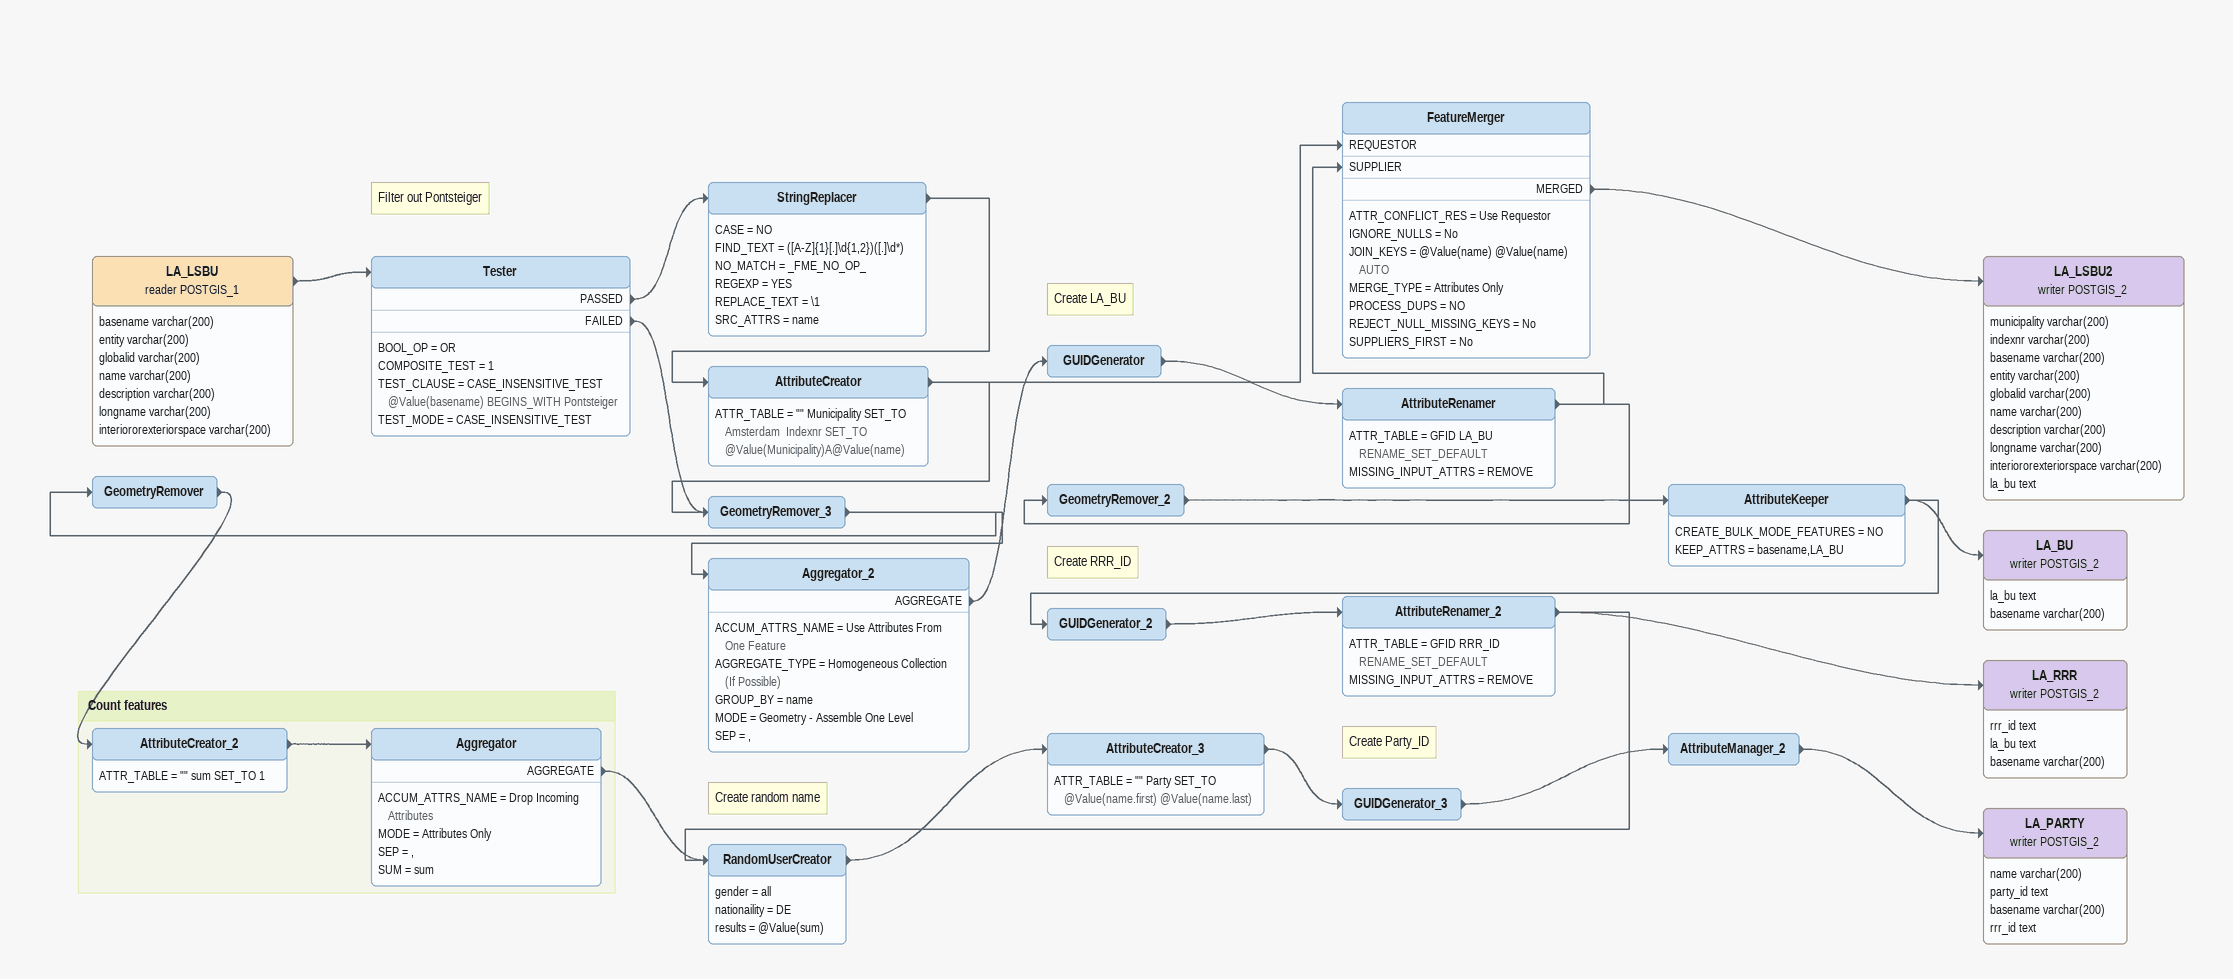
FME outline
LA_LSBU (reader POSTGIS_1)
    attributes: basename varchar(200), entity varchar(200), globalid varchar(200), name varchar(200), description varchar(200), longname varchar(200), interiororexteriorspace varchar(200)
    -> Tester
Note: Filter out Pontsteiger
Tester
    BOOL_OP = OR
    COMPOSITE_TEST = 1
    TEST_CLAUSE = CASE_INSENSITIVE_TEST @Value(basename) BEGINS_WITH Pontsteiger
    TEST_MODE = CASE_INSENSITIVE_TEST
    PASSED -> StringReplacer
    FAILED -> GeometryRemover_3
StringReplacer
    CASE = NO
    FIND_TEXT = ([A-Z]{1}[.]\d{1,2})([.]\d*)
    NO_MATCH = _FME_NO_OP_
    REGEXP = YES
    REPLACE_TEXT = \1
    SRC_ATTRS = name
    -> AttributeCreator
AttributeCreator
    ATTR_TABLE = "" Municipality SET_TO Amsterdam  Indexnr SET_TO @Value(Municipality)A@Value(name)
    -> GeometryRemover_3
    -> FeatureMerger [REQUESTOR]
GeometryRemover_3
    -> GeometryRemover
    -> Aggregator_2
Aggregator_2
    ACCUM_ATTRS_NAME = Use Attributes From One Feature
    AGGREGATE_TYPE = Homogeneous Collection (If Possible)
    GROUP_BY = name
    MODE = Geometry - Assemble One Level
    SEP = ,
    AGGREGATE -> GUIDGenerator
Note: Create LA_BU
GUIDGenerator
    -> AttributeRenamer
AttributeRenamer
    ATTR_TABLE = GFID LA_BU RENAME_SET_DEFAULT
    MISSING_INPUT_ATTRS = REMOVE
    -> GeometryRemover_2
    -> FeatureMerger [SUPPLIER]
FeatureMerger
    ATTR_CONFLICT_RES = Use Requestor
    IGNORE_NULLS = No
    JOIN_KEYS = @Value(name) @Value(name) AUTO
    MERGE_TYPE = Attributes Only
    PROCESS_DUPS = NO
    REJECT_NULL_MISSING_KEYS = No
    SUPPLIERS_FIRST = No
    MERGED -> LA_LSBU2 (writer POSTGIS_2)
LA_LSBU2 (writer POSTGIS_2)
    attributes: municipality varchar(200), indexnr varchar(200), basename varchar(200), entity varchar(200), globalid varchar(200), name varchar(200), description varchar(200), longname varchar(200), interiororexteriorspace varchar(200), la_bu text
GeometryRemover_2
    -> AttributeKeeper
AttributeKeeper
    CREATE_BULK_MODE_FEATURES = NO
    KEEP_ATTRS = basename,LA_BU
    -> GUIDGenerator_2
    -> LA_BU (writer POSTGIS_2)
LA_BU (writer POSTGIS_2)
    attributes: la_bu text, basename varchar(200)
Note: Create RRR_ID
GUIDGenerator_2
    -> AttributeRenamer_2
AttributeRenamer_2
    ATTR_TABLE = GFID RRR_ID RENAME_SET_DEFAULT
    MISSING_INPUT_ATTRS = REMOVE
    -> RandomUserCreator
    -> LA_RRR (writer POSTGIS_2)
LA_RRR (writer POSTGIS_2)
    attributes: rrr_id text, la_bu text, basename varchar(200)
GeometryRemover
    -> AttributeCreator_2
Note: Create random name
RandomUserCreator
    gender = all
    nationaility = DE
    results = @Value(sum)
    -> AttributeCreator_3
AttributeCreator_3
    ATTR_TABLE = "" Party SET_TO @Value(name.first) @Value(name.last)
    -> GUIDGenerator_3
Note: Create Party_ID
GUIDGenerator_3
    -> AttributeManager_2
AttributeManager_2
    -> LA_PARTY (writer POSTGIS_2)
LA_PARTY (writer POSTGIS_2)
    attributes: name varchar(200), party_id text, basename varchar(200), rrr_id text

Bookmark: Count features
AttributeCreator_2
    ATTR_TABLE = "" sum SET_TO 1
    -> Aggregator
Aggregator
    ACCUM_ATTRS_NAME = Drop Incoming Attributes
    MODE = Attributes Only
    SEP = ,
    SUM = sum
    AGGREGATE -> RandomUserCreator
